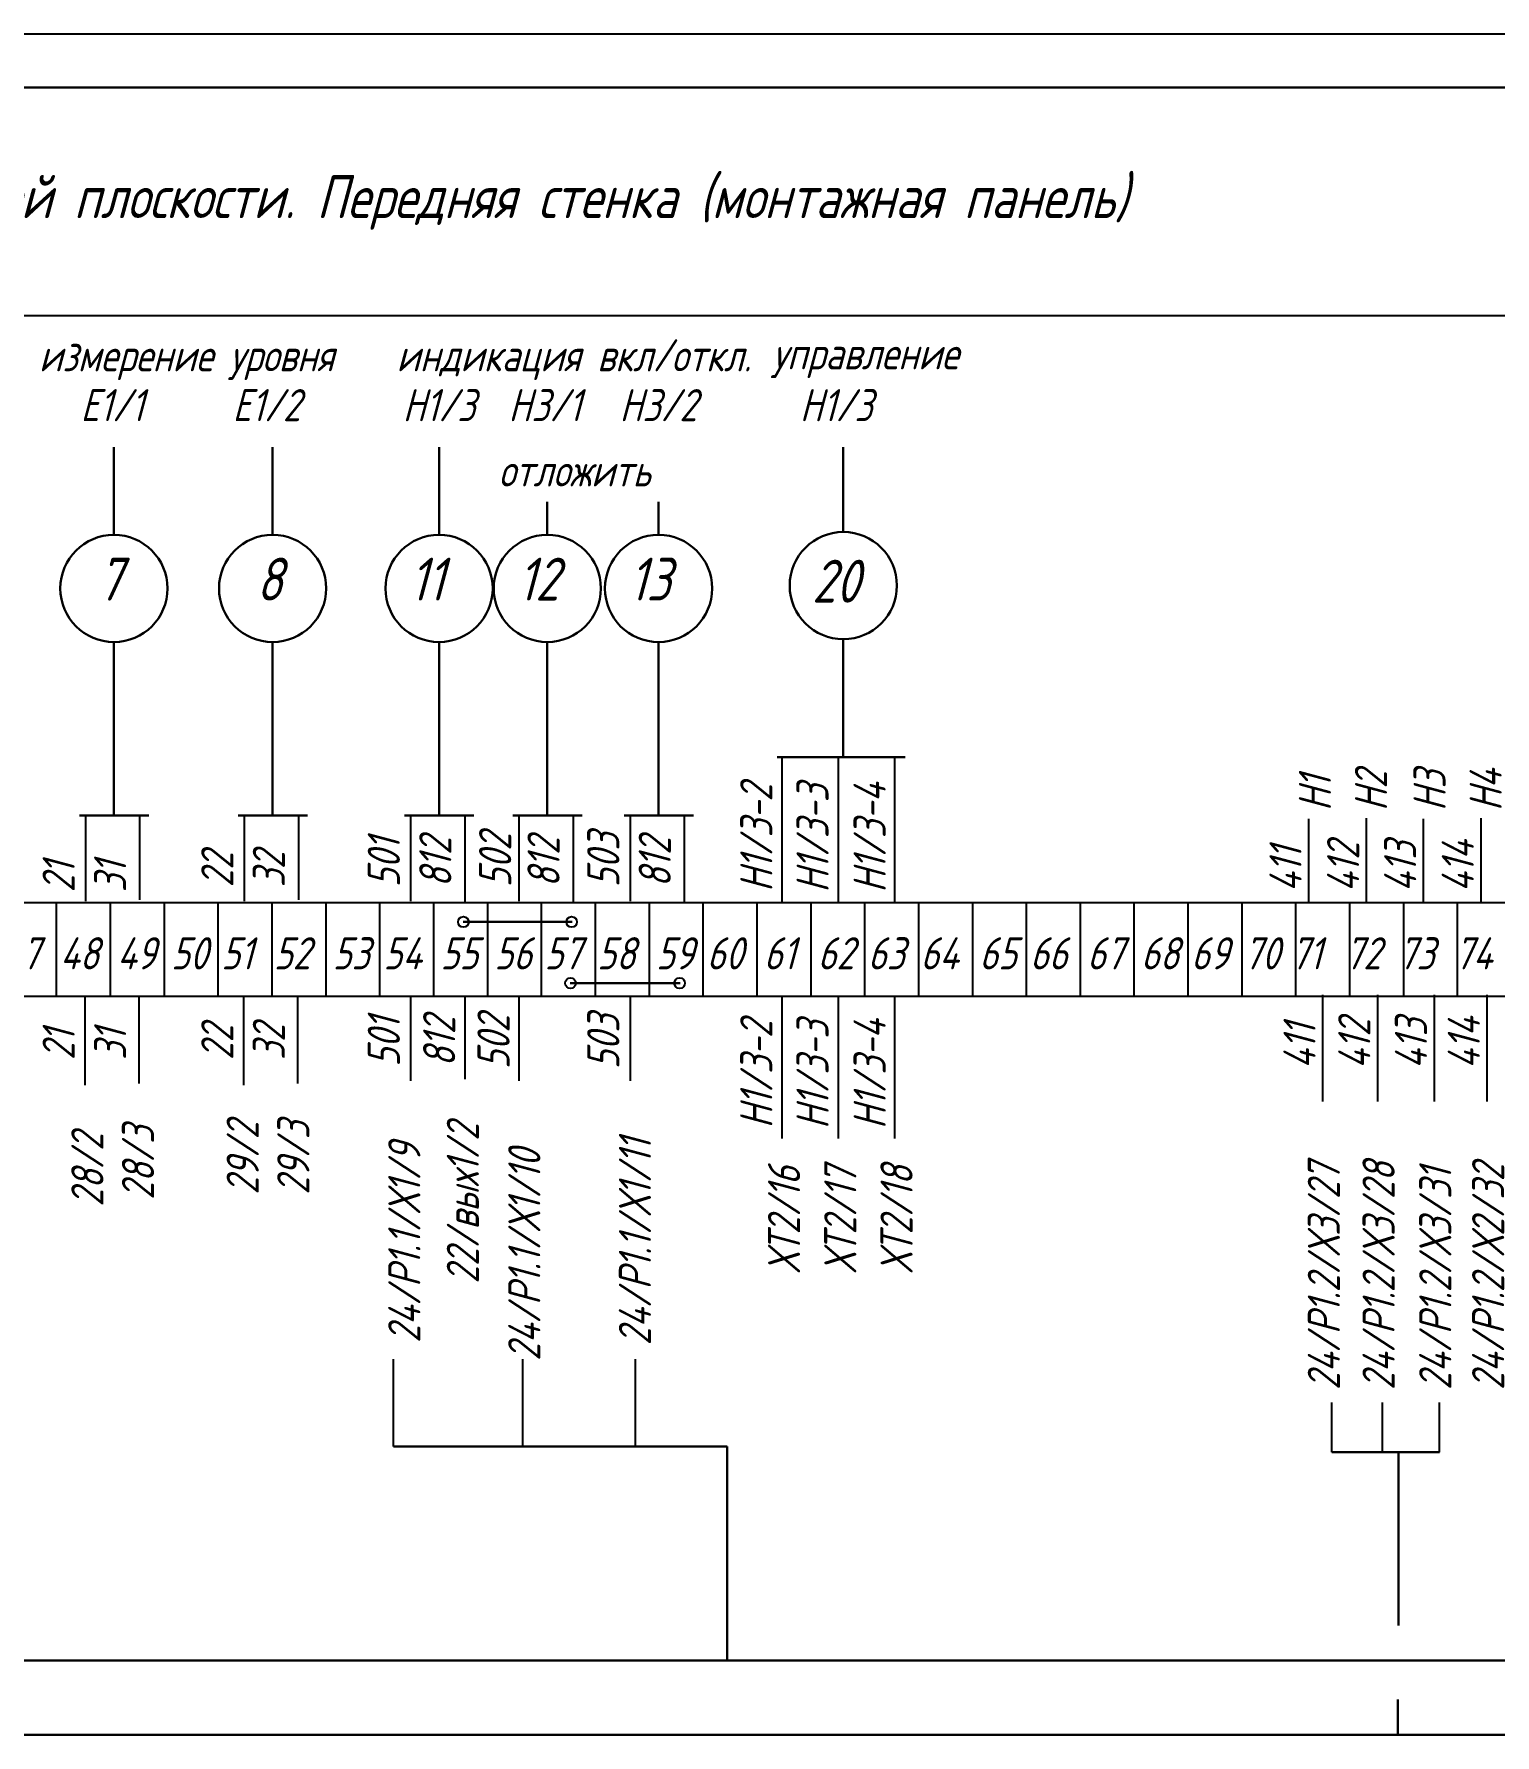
# Model space of a CAD drawing. Header units: millimetres. Extents: x 2155 to 4370, y 1157 to 1761.
# Drawn here: x 3879.3 to 4015.6, y 1602.4 to 1761.2 of the extents above; entities that cross this region are included whole.
import ezdxf

# ---------------------------------------------------------------- set-up
doc = ezdxf.new("R2010")
doc.units = ezdxf.units.MM
doc.layers.add('АСУТП', color=7, linetype='Continuous')
doc.layers.add('ссылки', color=7, linetype='Continuous')
doc.styles.add('GOST тип А', font='GOST_A.TTF', dxfattribs={"oblique": 15})
doc.styles.add('ROMANC', font='GOST_A.TTF', dxfattribs={"oblique": 15, "height": 3})
doc.styles.get("Standard").update_dxf_attribs({"font": 'GOST_A.TTF', "width": 0.8, "oblique": 15, "height": 3})

msp = doc.modelspace()

# ---------------------------------------------------------------- linework, layer by layer
at = {"color": 7}
for p, q in [((4370.023, 1761.1508), (3529.023, 1761.1508)), ((3886.7658, 1722.5853), (3886.7658, 1721.5268)), ((3901.5679, 1722.5853), (3901.5679, 1721.5268)), ((3949.0809, 1693.6714, -124.479), (3949.0809, 1680.1637, -124.479)), ((3954.3271, 1693.6714, -124.479), (3954.3271, 1680.1637, -124.479)), ((3959.5732, 1693.6714, -124.479), (3959.5732, 1680.1637, -124.479)), ((3884.1454, 1680.2254, -124.479), (3884.1454, 1688.2356, -124.479)), ((3889.1975, 1680.3779, -248.958), (3889.1975, 1688.2356, -248.958)), ((3898.9475, 1680.2254, -124.479), (3898.9475, 1688.2356, -124.479)), ((3903.9995, 1680.3779, -248.958), (3903.9995, 1688.2356, -248.958)), ((3914.477, 1680.2254, -124.479), (3914.477, 1688.2356, -124.479)), ((3919.529, 1680.1288, -248.958), (3919.529, 1688.2356, -248.958)), ((3924.5718, 1680.2254, -124.479), (3924.5718, 1688.2356, -124.479)), ((3929.6238, 1680.1288, -248.958), (3929.6238, 1688.2356, -248.958)), ((3934.9472, 1680.2254, -124.479), (3934.9472, 1688.2356, -124.479)), ((3939.9993, 1680.1288, -248.958), (3939.9993, 1688.2356, -248.958)), ((3998.2374, 1680.159, -124.479), (3998.2374, 1687.9184, -124.479)), ((4003.6097, 1680.1288, -124.479), (4003.6097, 1687.9932, -124.479)), ((4008.9325, 1680.159, -124.479), (4008.9325, 1687.9184, -124.479)), ((4014.3048, 1680.1288, -124.479), (4014.3048, 1687.9932, -124.479)), ((3700.4529, 1680.1288, -124.479), (4047.791, 1680.1288, -124.479)), ((3881.3943, 1680.1288, -124.479), (3881.3943, 1671.3788, -124.479)), ((3881.3943, 1680.1288, -124.479), (3881.3943, 1671.3788, -124.479)), ((3881.3943, 1680.1288, -124.479), (3881.3943, 1671.3788, -124.479)), ((3881.3943, 1680.1288, -124.479), (3881.3943, 1671.3788, -124.479)), ((3886.4204, 1680.1288, -124.479), (3886.4204, 1671.3788, -124.479)), ((3886.4204, 1680.1288, -124.479), (3886.4204, 1671.3788, -124.479)), ((3886.4204, 1680.1288, -124.479), (3886.4204, 1671.3788, -124.479)), ((3886.4204, 1680.1288, -124.479), (3886.4204, 1671.3788, -124.479)), ((3891.4466, 1680.1288, -124.479), (3891.4466, 1671.3788, -124.479)), ((3891.4466, 1680.1288, -124.479), (3891.4466, 1671.3788, -124.479)), ((3891.4466, 1680.1288, -124.479), (3891.4466, 1671.3788, -124.479)), ((3891.4466, 1680.1288, -124.479), (3891.4466, 1671.3788, -124.479)), ((3891.4466, 1680.1288, -124.479), (3891.4466, 1671.3788, -124.479)), ((3896.4727, 1680.1288, -124.479), (3896.4727, 1671.3788, -124.479)), ((3901.4989, 1680.1288, -124.479), (3901.4989, 1671.3788, -124.479)), ((3906.525, 1680.1288, -124.479), (3906.525, 1671.3788, -124.479)), ((3906.525, 1680.1288, -124.479), (3906.525, 1671.3788, -124.479)), ((3911.5512, 1680.1288, -124.479), (3911.5512, 1671.3788, -124.479)), ((3911.5512, 1680.1288, -124.479), (3911.5512, 1671.3788, -124.479)), ((3911.5512, 1680.1288, -124.479), (3911.5512, 1671.3788, -124.479)), ((3911.5512, 1680.1288, -124.479), (3911.5512, 1671.3788, -124.479)), ((3916.5773, 1680.1288, -124.479), (3916.5773, 1671.3788, -124.479)), ((3916.5773, 1680.1288, -124.479), (3916.5773, 1671.3788, -124.479)), ((3916.5773, 1680.1288, -124.479), (3916.5773, 1671.3788, -124.479)), ((3916.5773, 1680.1288, -124.479), (3916.5773, 1671.3788, -124.479)), ((3921.6035, 1680.1288, -124.479), (3921.6035, 1671.3788, -124.479)), ((3921.6035, 1680.1288, -124.479), (3921.6035, 1671.3788, -124.479)), ((3921.6035, 1680.1288, -124.479), (3921.6035, 1671.3788, -124.479)), ((3921.6035, 1680.1288, -124.479), (3921.6035, 1671.3788, -124.479)), ((3921.6035, 1680.1288, -124.479), (3921.6035, 1671.3788, -124.479)), ((3926.6296, 1680.1288, -124.479), (3926.6296, 1671.3788, -124.479)), ((3931.6558, 1680.1288, -124.479), (3931.6558, 1671.3788, -124.479)), ((3936.6819, 1680.1288, -124.479), (3936.6819, 1671.3788, -124.479)), ((3936.6819, 1680.1288, -124.479), (3936.6819, 1671.3788, -124.479)), ((3941.7081, 1680.1288, -124.479), (3941.7081, 1671.3788, -124.479)), ((3941.7081, 1680.1288, -124.479), (3941.7081, 1671.3788, -124.479)), ((3941.7081, 1680.1288, -124.479), (3941.7081, 1671.3788, -124.479)), ((3941.7081, 1680.1288, -124.479), (3941.7081, 1671.3788, -124.479)), ((3946.7342, 1680.1288, -124.479), (3946.7342, 1671.3788, -124.479)), ((3946.7342, 1680.1288, -124.479), (3946.7342, 1671.3788, -124.479)), ((3946.7342, 1680.1288, -124.479), (3946.7342, 1671.3788, -124.479)), ((3946.7342, 1680.1288, -124.479), (3946.7342, 1671.3788, -124.479)), ((3951.7604, 1680.1288, -124.479), (3951.7604, 1671.3788, -124.479)), ((3951.7604, 1680.1288, -124.479), (3951.7604, 1671.3788, -124.479)), ((3951.7604, 1680.1288, -124.479), (3951.7604, 1671.3788, -124.479)), ((3951.7604, 1680.1288, -124.479), (3951.7604, 1671.3788, -124.479)), ((3951.7604, 1680.1288, -124.479), (3951.7604, 1671.3788, -124.479)), ((3956.7865, 1680.1288, -124.479), (3956.7865, 1671.3788, -124.479)), ((3961.8127, 1680.1288, -124.479), (3961.8127, 1671.3788, -124.479)), ((3966.8388, 1680.1288, -124.479), (3966.8388, 1671.3788, -124.479)), ((3966.8388, 1680.1288, -124.479), (3966.8388, 1671.3788, -124.479)), ((3971.865, 1680.1288, -124.479), (3971.865, 1671.3788, -124.479)), ((3971.865, 1680.1288, -124.479), (3971.865, 1671.3788, -124.479)), ((3971.865, 1680.1288, -124.479), (3971.865, 1671.3788, -124.479)), ((3971.865, 1680.1288, -124.479), (3971.865, 1671.3788, -124.479)), ((3976.8911, 1680.1288, -124.479), (3976.8911, 1671.3788, -124.479)), ((3976.8911, 1680.1288, -124.479), (3976.8911, 1671.3788, -124.479)), ((3976.8911, 1680.1288, -124.479), (3976.8911, 1671.3788, -124.479)), ((3976.8911, 1680.1288, -124.479), (3976.8911, 1671.3788, -124.479)), ((3981.9173, 1680.1288, -124.479), (3981.9173, 1671.3788, -124.479)), ((3981.9173, 1680.1288, -124.479), (3981.9173, 1671.3788, -124.479)), ((3981.9173, 1680.1288, -124.479), (3981.9173, 1671.3788, -124.479)), ((3981.9173, 1680.1288, -124.479), (3981.9173, 1671.3788, -124.479)), ((3981.9173, 1680.1288, -124.479), (3981.9173, 1671.3788, -124.479)), ((3986.9434, 1680.1288, -124.479), (3986.9434, 1671.3788, -124.479)), ((3991.9696, 1680.1288, -124.479), (3991.9696, 1671.3788, -124.479)), ((3996.9957, 1680.1288, -124.479), (3996.9957, 1671.3788, -124.479)), ((3996.9957, 1680.1288, -124.479), (3996.9957, 1671.3788, -124.479)), ((4002.0219, 1680.1288, -124.479), (4002.0219, 1671.3788, -124.479)), ((4007.048, 1680.1288, -124.479), (4007.048, 1671.3788, -124.479)), ((4012.0742, 1680.1288, -124.479), (4012.0742, 1671.3788, -124.479)), ((3700.4529, 1671.3788, -124.479), (4047.791, 1671.3788, -124.479)), ((3884.0731, 1663.0709, -124.479), (3884.0731, 1671.3788, -124.479)), ((3889.1252, 1663.2234, -248.958), (3889.1252, 1671.3788, -248.958)), ((3898.8752, 1663.0709, -124.479), (3898.8752, 1671.3788, -124.479)), ((3903.9273, 1663.2234, -248.958), (3903.9273, 1671.3788, -248.958)), ((3914.477, 1663.4863, -124.479), (3914.477, 1671.3788, -124.479)), ((3919.529, 1663.6388, -248.958), (3919.529, 1671.3788, -248.958)), ((3924.5718, 1663.4863, -124.479), (3924.5718, 1671.3788, -124.479)), ((3934.9472, 1663.4863, -124.479), (3934.9472, 1671.3788, -124.479)), ((3949.0809, 1671.3193, -124.479), (3949.0809, 1658.0989, -124.479)), ((3954.3271, 1671.3193, -124.479), (3954.3271, 1658.0989, -124.479)), ((3959.5732, 1671.3193, -124.479), (3959.5732, 1658.0989, -124.479)), ((3999.5448, 1661.5363, -124.479), (3999.5448, 1671.4965, -124.479)), ((4004.6535, 1661.5363, -124.479), (4004.6535, 1671.4965, -124.479)), ((4009.9385, 1661.5363, -124.479), (4009.9385, 1671.4965, -124.479)), ((4014.8711, 1661.5363, -124.479), (4014.8711, 1671.4965, -124.479)), ((3912.8317, 1629.3642), (3912.8317, 1637.5027)), ((3924.909, 1629.3642), (3924.909, 1637.5027)), ((3935.4178, 1629.3642), (3935.4178, 1637.5027)), ((4000.3734, 1628.8336), (4000.3734, 1633.4566)), ((4005.0917, 1628.8336), (4005.0917, 1633.4566)), ((4010.3998, 1628.8336), (4010.3998, 1633.4566))]:
    msp.add_line(p, q, dxfattribs=at)
at = {"color": 7, "lineweight": 30}
for p, q in [((3549.023, 1756.1508), (4365.023, 1756.1508)), ((3886.7658, 1714.4175), (3886.7658, 1722.5853)), ((3901.5679, 1714.4175), (3901.5679, 1722.5853)), ((3917.0974, 1714.4175), (3917.0974, 1722.5853)), ((3954.8041, 1714.7295, -124.479), (3954.8041, 1722.5853, -124.479)), ((3927.1922, 1714.4175), (3927.1922, 1717.5044)), ((3937.5677, 1714.4175), (3937.5677, 1717.5044)), ((3954.8041, 1693.6714, -124.479), (3954.8041, 1704.6852, -124.479)), ((3886.7658, 1688.2356), (3886.7658, 1704.4175)), ((3901.5679, 1688.2356), (3901.5679, 1704.4175)), ((3917.0974, 1688.2356), (3917.0974, 1704.4175)), ((3927.1922, 1688.2356), (3927.1922, 1704.4175)), ((3937.5677, 1688.2356), (3937.5677, 1704.4175)), ((3948.6363, 1693.6714), (3960.5642, 1693.6714)), ((3883.5539, 1688.2356), (3890.0202, 1688.2356)), ((3898.3559, 1688.2356), (3904.8223, 1688.2356)), ((3913.8854, 1688.2356), (3920.3518, 1688.2356)), ((3923.9802, 1688.2356), (3930.4466, 1688.2356)), ((3934.3557, 1688.2356), (3940.8221, 1688.2356)), ((3919.3321, 1678.298), (3929.5103, 1678.298)), ((3929.3304, 1672.584), (3939.5778, 1672.584)), ((3912.8317, 1629.3642), (3943.9826, 1629.3642)), ((3943.9826, 1629.3642), (3943.9826, 1609.3804)), ((4000.3734, 1628.8336), (4010.3998, 1628.8336)), ((4006.5982, 1628.8336), (4006.5982, 1612.6399)), ((3943.9826, 1609.3804), (3831.961, 1609.3804)), ((4134.1695, 1609.3804), (3943.9826, 1609.3804)), ((4006.5222, 1605.7556), (4006.5222, 1602.4358)), ((3830.8854, 1602.4358), (4163.8228, 1602.4358))]:
    msp.add_line(p, q, dxfattribs=at)
for centre in [(3886.7658, 1709.4175), (3901.5679, 1709.4175), (3917.0974, 1709.4175), (3927.1922, 1709.4175), (3937.5677, 1709.4175), (3954.8041, 1709.6852, -124.479)]:
    msp.add_circle(centre, 5, dxfattribs=at)
at = {"color": 7}
for centre in [(3919.3599, 1678.298), (3929.4641, 1678.298), (3929.3582, 1672.584), (3939.5316, 1672.584)]:
    msp.add_circle(centre, 0.497, dxfattribs=at)
at = {"layer": 'АСУТП', "color": 7}
msp.add_line((3556.8656, 1734.8822, -248.958), (4357.789, 1734.8822, -248.958), dxfattribs=at)

# ---------------------------------------------------------------- texts
at = {"color": 7, "oblique": 15}
for s, p in [('измерение уровня', (3879.7758, 1729.6764, -124.479)), ('индикация вкл/откл.', (3913.1278, 1729.6764, -124.479)), ('управление', (3948.1665, 1729.8563, -124.479)), ('E1/1', (3883.66, 1725.0189, -124.479)), ('E1/2', (3897.8375, 1725.0189, -124.479)), ('Н1/3', (3913.6941, 1725.0189, -124.479)), ('Н3/1', (3923.5588, 1725.0189, -124.479)), ('Н3/2', (3933.922, 1725.0189, -124.479)), ('Н1/3', (3950.7372, 1725.0189, -124.479)), ('отложить', (3922.6519, 1718.9311, -124.479)), ('47', (3876.3415, 1673.8724, -124.479)), ('48', (3881.7447, 1673.8724, -124.479)), ('49', (3887.066, 1673.8724, -124.479)), ('50', (3892.0922, 1673.8724, -124.479)), ('51', (3896.7719, 1673.8724, -124.479)), ('52', (3901.6799, 1673.8724, -124.479)), ('53', (3907.1706, 1673.8724, -124.479)), ('54', (3911.9016, 1673.8724, -124.479)), ('55', (3917.2229, 1673.8724, -124.479)), ('56', (3922.2491, 1673.8724, -124.479)), ('57', (3926.9288, 1673.8724, -124.479)), ('58', (3931.8368, 1673.8724, -124.479)), ('59', (3937.3275, 1673.8724, -124.479)), ('60', (3942.0585, 1673.8724, -124.479)), ('61', (3947.3798, 1673.8724, -124.479)), ('62', (3952.406, 1673.8724, -124.479)), ('63', (3957.0857, 1673.8724, -124.479)), ('64', (3961.9936, 1673.8724, -124.479)), ('65', (3967.4844, 1673.8724, -124.479)), ('66', (3972.2154, 1673.8724, -124.479)), ('67', (3977.5367, 1673.8724, -124.479)), ('68', (3982.5629, 1673.8724, -124.479)), ('69', (3987.2426, 1673.8724, -124.479)), ('70', (3992.1505, 1673.8724, -124.479)), ('71', (3996.5347, 1673.8724, -124.479)), ('72', (4001.6008, 1673.8724, -124.479)), ('73', (4006.5694, 1673.8724, -124.479)), ('74', (4011.8304, 1673.8724, -124.479))]:
    msp.add_text(s, height=3, dxfattribs=at).set_placement(p)
at = {"color": 7, "linetype": 'Continuous', "style": 'ROMANC', "oblique": 15}
for s, p in [('7', (3885.2501, 1708.2876, -124.479)), ('8', (3900.0522, 1708.2876, -124.479)), ('11', (3914.35, 1708.2876, -124.479)), ('12', (3924.4448, 1708.2876, -124.479)), ('13', (3934.8202, 1708.2876, -124.479)), ('20', (3951.8882, 1708.0973, -124.479))]:
    msp.add_text(s, height=4, dxfattribs=at).set_placement(p)
at = {"color": 7, "oblique": 15}
for s, p in [('H1', (4000.2911, 1688.6602, -124.479)), ('H2', (4005.5224, 1688.6602, -124.479)), ('H3', (4010.9862, 1688.6602, -124.479)), ('H4', (4016.2175, 1688.6602, -124.479)), ('Н1/3-2', (3948.1851, 1681.0988, -248.958)), ('Н1/3-3', (3953.4313, 1681.0248, -248.958)), ('Н1/3-4', (3958.7589, 1681.0248, -248.958)), ('501', (3913.4419, 1681.5251, -124.479)), ('812', (3918.2477, 1681.5251, -124.479)), ('502', (3923.826, 1681.5251, -124.479)), ('812', (3928.3425, 1681.5251, -124.479)), ('503', (3933.9122, 1681.5251, -124.479)), ('812', (3938.718, 1681.5251, -124.479)), ('411', (3997.5509, 1681.0826, -124.479)), ('412', (4002.9232, 1681.0826, -124.479)), ('413', (4008.246, 1681.0826, -124.479)), ('414', (4013.6183, 1681.0826, -124.479)), ('21', (3883.1103, 1681.0577, -124.479)), ('31', (3887.9161, 1681.0577, -124.479)), ('22', (3897.9124, 1681.5251, -124.479)), ('32', (3902.7182, 1681.5251, -124.479)), ('501', (3913.4419, 1664.786, -124.479)), ('812', (3918.6055, 1664.786, -124.479)), ('502', (3923.6754, 1664.5585, -124.479)), ('503', (3933.9122, 1664.5585, -124.479)), ('412', (4003.9671, 1664.5859, -124.479)), ('413', (4009.252, 1664.5859, -124.479)), ('21', (3883.1103, 1665.4092, -124.479)), ('31', (3887.9161, 1665.4092, -124.479)), ('22', (3897.9124, 1665.4092, -124.479)), ('32', (3902.7182, 1665.4092, -124.479)), ('Н1/3-2', (3948.1851, 1659.034, -248.958)), ('Н1/3-3', (3953.4313, 1658.96, -248.958)), ('Н1/3-4', (3958.7589, 1658.96, -248.958)), ('411', (3998.8583, 1664.5859, -124.479)), ('414', (4014.1846, 1664.5859, -124.479)), ('29/2', (3900.2799, 1652.8528, -248.958)), ('29/3', (3905.0011, 1652.8528, -248.958)), ('28/2', (3885.7924, 1651.73, -248.958)), ('28/3', (3890.5137, 1652.3716, -248.958)), ('22/вых1/2', (3920.8134, 1644.549, -248.958)), ('24/Р1.1/Х1/9', (3915.3545, 1639.0218, -248.958)), ('24/Р1.1/Х1/10', (3926.5467, 1637.339, -248.958)), ('24/Р1.1/Х1/11', (3936.8649, 1638.7903, -248.958)), ('ХТ2/16', (3950.7763, 1645.5551, -248.958)), ('ХТ2/17', (3956.0224, 1645.5551, -248.958)), ('ХТ2/18', (3961.2686, 1645.5551, -248.958))]:
    msp.add_text(s, height=3, rotation=90, dxfattribs=at).set_placement(p)
at = {"color": 7, "linetype": 'Continuous', "oblique": 15}
for s, p in [('24/Р1.2/Х3/27', (4001.1267, 1634.6191, -124.479)), ('24/Р1.2/Х3/28', (4006.2355, 1634.6191, -124.479)), ('24/Р1.2/Х3/31', (4011.5204, 1634.6191, -124.479)), ('24/Р1.2/Х2/32', (4016.453, 1634.6191, -124.479))]:
    msp.add_text(s, height=3, rotation=90, dxfattribs=at).set_placement(p)
at = {"layer": 'ссылки', "color": 7, "style": 'GOST тип А', "oblique": 15}
msp.add_text('Щит ЩМП-6 IP54     Вид на внутренней плоскости. Передняя стенка (монтажная панель)', height=4, dxfattribs=at).set_placement((3794.5657, 1743.9693, -124.479))

doc.saveas('drawing.dxf')
